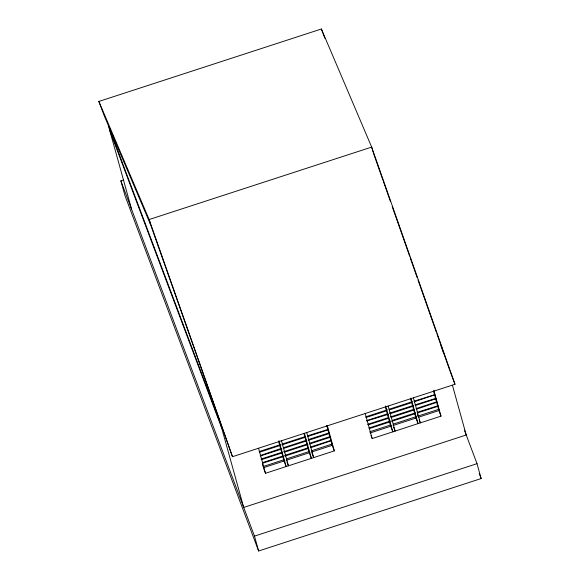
<?xml version="1.0" encoding="UTF-8"?>
<svg xmlns="http://www.w3.org/2000/svg" width="580" height="580" viewBox="0 0 580 580"><rect width="100%" height="100%" fill="white"/><g stroke="black" fill="none" stroke-linecap="round" stroke-linejoin="round"><path stroke-width="0.87" d="M98.861 101.449L321.378 29L371.671 147.088L454.995 384.272L232.471 456.714L150.524 224.496L104.248 115.782L98.861 101.449L149.154 219.53L232.471 456.714M464.428 430.208L477.014 463.666L481.139 478.551L258.622 551L125.004 195.728L120.879 180.844L123.453 180.003M280.684 444.548L259.18 451.545L259.383 452.132M282.409 443.983L305.638 436.421M307.356 435.863L328.099 429.388L328.229 429.816L307.581 436.551M387.36 409.813L365.849 416.817L366.031 417.332M389.078 409.255L412.308 401.693M414.026 401.135L434.804 394.748L414.25 401.824M259.405 452.233L280.053 445.512M281.771 444.954L305 437.392M366.074 417.506L386.722 410.785M389.303 409.944L411.67 402.665M281.945 448.956L260.435 455.96L260.282 455.532L280.858 448.55M283.439 447.709L306.668 440.147M308.386 439.582L329.034 432.861M366.886 420.536L387.534 413.815M389.252 413.257L413.337 405.413M415.062 404.854L435.805 398.38L435.921 398.815L415.287 405.543M283.663 448.398L306.892 440.836M308.611 440.271L329.259 433.55L329.056 432.905L329.251 433.543M367.01 420.877L388.614 414.229M390.34 413.663L413.562 406.101M261.246 458.99L281.894 452.27M283.613 451.711L306.842 444.149M309.423 443.309L330.063 436.588M367.916 424.263L388.564 417.542M390.282 416.976L413.511 409.415M416.092 408.574L436.74 401.853L436.892 402.281L416.317 409.262M261.29 459.084L261.45 459.635L282.112 452.958M284.693 452.117L307.922 444.555M309.647 443.997L330.288 437.276L330.085 436.631L330.281 437.262M368.017 424.509L368.119 424.908L388.788 418.231M391.37 417.39L414.599 409.828M262.276 462.709L282.924 455.989M284.642 455.43L307.871 447.869M310.452 447.028L331.1 440.307L331.252 440.735L310.677 447.716M368.952 427.982L390.456 420.978M392.174 420.42L415.403 412.858M417.122 412.3L437.871 405.826L437.987 406.254L417.346 412.989M283.149 456.677L262.457 463.224M284.867 456.119L308.096 448.558M369.177 428.671L389.818 421.95M391.543 421.392L414.765 413.83M283.954 459.715L263.334 466.479M286.535 458.874L309.763 451.312M311.482 450.747L332.13 444.026L332.347 444.708L332.137 444.077M370.207 432.383L369.982 431.716L390.63 424.98M393.211 424.139L416.433 416.578M418.158 416.02L438.799 409.299M263.407 467.712L284.911 460.709M286.346 460.245L309.858 452.588M311.576 452.03L332.224 445.31L334.319 450.885L265.502 473.287L263.704 468.51M370.076 432.985L391.587 425.981M393.015 425.517L416.534 417.861M418.252 417.296L438.9 410.575L440.996 416.15L372.172 438.56L370.975 435.37M120.879 180.844L254.489 536.116L477.014 463.666M434.891 395.089L434.674 394.422M436.958 402.534L436.74 401.867M328.215 429.824L328.012 429.193M331.107 440.314L331.303 440.952M367.089 421.189L366.981 420.891M440.967 345.724L442.562 349.95M321.378 29L324.865 38.28M449.921 370.772L454.995 384.272M479.225 473.468L481.139 478.551M419.151 419.688L420.348 422.878L413.409 397.844M393.617 427.105L395.118 431.092L388.172 406.065M311.88 452.828L313.678 457.605L306.733 432.578M286.948 461.839L288.441 465.82L281.503 440.793M109.642 130.123L221.69 428.04M373.346 152.903L382.938 180.199M383.539 181.903L390.434 201.521M392.232 206.639L409.611 256.113M410.212 257.825L417.107 277.443M418.006 280.002L436.283 332.036M436.885 333.739L442.584 349.943M449.601 369.931L442.881 350.798L443.548 353.198M261.29 459.172L261.464 459.628M452.436 385.258L466.226 434.993L243.709 507.435L220.356 423.248L108.315 125.331L131.66 209.518M373.049 152.047L371.671 147.088L149.154 219.53L150.524 224.496M433.818 390.26L440.996 416.15M433.63 391.587L438.9 410.575M417.296 413.845L418.013 416.433M411.111 398.598L418.057 423.625L415.954 418.042L410.451 398.199M385.642 405.949L392.82 431.839L390.724 426.264L385.461 407.276M365.233 413.533L372.172 438.56M327.381 425.858L334.319 450.885M326.721 425.459L332.224 445.31M304.442 433.325L311.38 458.352L309.285 452.777L304.021 433.789M278.965 440.677L286.15 466.566L284.048 460.991L278.784 442.003M258.564 448.26L265.502 473.287M262.45 464.261L263.168 466.849M254.489 536.116L258.622 551M437.994 406.254L437.77 405.594M435.928 398.808L435.703 398.148M438.828 409.342L439.016 409.98L438.842 409.393M326.989 425.459L327.192 426.097L327.011 425.517"/></g></svg>
